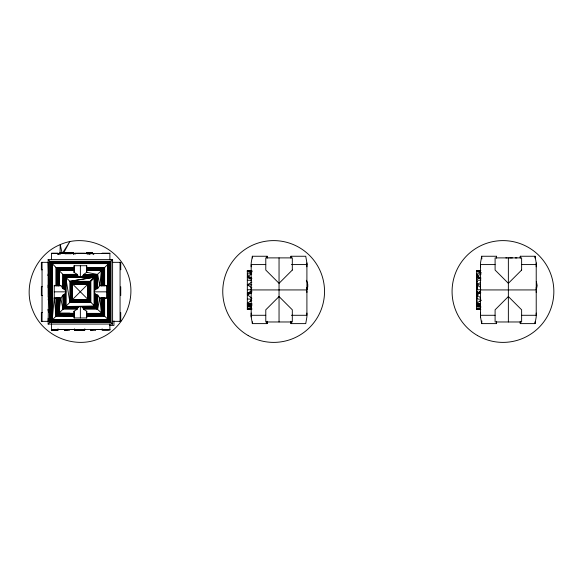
<?xml version="1.0" encoding="UTF-8"?>
<svg xmlns="http://www.w3.org/2000/svg" width="583" height="583" viewBox="0 0 583 583"><rect width="100%" height="100%" fill="white"/><g stroke="black" fill="none" stroke-linecap="round" stroke-linejoin="round"><path stroke-width="0.87" d="M48.149 297.264L48.149 259.61L112.599 259.61L112.599 324.068L48.149 324.068L48.484 297.264L48.149 299.983M65.733 277.195L65.733 306.483L65.792 277.26L65.733 306.483L94.665 306.133L94.446 277.093L65.624 277.093L65.668 306.549L94.533 306.286M101.26 270.279L101.508 270.629L94.278 277.26L94.278 306.418L101.508 312.969L101.231 313.377L86.437 313.377M107.913 263.618L107.906 320.052L107.913 263.618L52.142 263.611L52.142 320.067L107.928 320.067L107.928 263.611L108.11 264.077L104.641 267.517L104.641 285.772M267.131 321.845L267.131 323.616L252.352 323.616L251.186 316.904L251.186 289.933L306.906 289.933L306.906 262.962L305.74 256.25L290.961 256.25L290.961 258.021M251.186 288.614L251.186 287.412M251.186 266.803L251.186 262.962L252.352 256.25L267.131 256.25L267.131 258.021M267.131 257.81L267.131 256.25M306.906 313.064L306.906 316.904L305.74 323.616L290.961 323.616L290.968 321.277M306.906 292.462L306.906 291.252M496.446 321.845L496.446 323.616L481.675 323.616L480.501 316.904L480.501 289.933L536.222 289.933L536.222 262.962L535.056 256.25L520.284 256.25L520.284 258.021M480.501 288.614L480.509 287.412M480.501 266.803L480.501 262.962L481.675 256.25L496.446 256.25L496.446 258.021M496.446 257.81L496.446 256.25M536.229 313.064L536.222 316.904L535.056 323.616L520.284 323.616L520.284 321.277M536.222 292.462L536.222 291.252M48.149 324.068L52.208 320.001L54.255 297.906L60.785 297.906L58.81 313.326L74.311 313.377L58.81 313.326L63.03 309.179L63.059 294.998C66.659 294.583 66.542 288.928 62.92 288.665L60.785 285.393L54.255 285.393L54.255 298.285L60.785 298.285L63.059 294.998L63.7 308.516L77.401 308.516C78.377 305.448 83.209 306.009 83.537 309.179L86.816 311.344L86.816 317.961L73.932 317.961L73.932 311.344L77.211 309.179L77.401 308.516M60.785 298.285L63.03 309.179L72.525 299.691L72.525 283.987L87.479 284.059L94.533 277.275L69.858 281.327L69.945 302.271L90.853 302.322L94.665 306.133M80.993 277.195L82.648 276.269L83.529 274.527L86.816 272.246L86.816 265.717L73.932 265.717L73.932 272.246L77.204 274.389L63.7 275.161L62.92 288.665L63.059 274.527L77.204 274.389L78.1 276.269L79.754 277.195M73.582 254.203L73.582 252.811L71.155 252.424L71.155 253.736L65.471 253.736L62.213 253.277L62.213 252.65M102.112 328.812L102.091 330.175L109.888 330.175L109.888 323.995M63.751 253.175L62.213 253.277L62.221 252.862L71.155 252.847L69.566 253.124M103.453 329.497L95.299 329.512L95.299 330.175L90.547 330.175L90.562 329.497L109.888 329.497L51.537 329.497L77.335 329.497M60.013 254.275L60.231 244.62C85.089 233.506 116.709 246.529 126.919 271.693C138.018 296.565 125.017 328.178 99.839 338.388C74.974 349.487 43.361 336.478 33.144 311.307C22.052 286.442 35.053 254.822 60.231 244.62L62.213 253.62L69.785 241.646L63.314 253.532M93.885 254.108L92.471 253.015L90.474 253.984L89.746 252.592L89.68 254.166M93.112 253.743L91.961 252.811L88.412 252.424L85.796 253.262L88.412 252.424L89.716 253.277L93.448 253.977M91.961 252.811L92.143 253.262L88.04 252.767L86.007 253.401L90.751 252.505L92.631 253.488L90.751 252.505L85.205 253.62L89.002 252.592L88.951 253.685L89.68 253.707L88.973 253.255L86.867 253.882M88.944 254.166L89.002 252.592L88.966 253.641L89.695 253.685L88.966 253.284L87.508 254.064M88.929 254.02L89.002 252.592M83.347 308.516L96.37 308.516L97.011 294.998C93.083 294.517 93.761 288.345 97.667 288.614L99.875 285.393L101.508 270.629L101.508 285.772M97.04 309.179L97.755 295.056L97.011 294.998L97.04 309.179L83.537 309.179M86.619 253.27L86.546 252.913L89.782 252.752L89.716 253.255L88.412 252.424L90.052 252.811L88.966 253.284L89.731 252.862L91.779 253.277L91.334 252.818L93.353 253.736L91.334 252.818M252.352 323.616L252.483 321.845M481.675 323.616L481.864 320.956M534.932 258.021L535.056 256.25M106.492 297.906L99.875 297.906L97.667 309.223L97.755 295.056L99.875 298.285L101.508 312.969L101.508 297.906M536.338 289.642L537.169 285.575L536.338 281.509M87.742 299.392L72.438 299.611L72.438 283.899L87.632 283.899L87.742 299.392L87.742 284.125M306.337 290.866C308.32 287.711 308.32 283.433 306.337 280.277M72.525 299.691L72.525 283.987L72.525 299.691L87.479 299.618L90.212 302.286L90.212 281.327L94.665 277.428M94.533 277.275L90.853 281.21L90.853 302.322M72.438 299.611L87.822 284.22M104.641 267.517L104 267.531L101.063 270.468L86.437 270.468M107.855 263.676L112.599 259.61M112.599 324.068L107.855 320.001L52.157 320.031L59 313.209L59 297.906M247.33 303.291L251.725 300.296M251.725 300.515L250.26 301.294M476.646 303.291L481.041 300.296M481.041 300.515L479.576 301.294M89.724 252.971L87.559 252.811L89.702 253.262L88.973 253.241L89.782 252.752M251.863 287.769L247.33 284.817L251.863 282.077M480.428 282.529L476.646 284.817L480.428 287.273M248.861 293.679L251.164 292.302M251.885 298.27L247.33 294.677L251.929 291.974M476.646 294.59L480.479 292.302M480.552 297.76L476.646 294.677L480.479 292.433M52.157 320.031L107.09 320.052L108.11 319.571L104.641 316.11L104.641 297.906M251.725 274.127L247.33 276.349L251.513 277.741M481.041 274.127L476.646 276.349L480.837 277.741M60.013 253.488L62.213 253.015L57.586 253.984L62.213 252.505L62.213 253.62M247.33 293.285L251.863 291.128L247.33 293.242M476.646 293.242L480.428 291.485L476.646 293.285L477.382 293.315M87.975 252.767L89.716 253.277L88.973 253.226L90.052 252.811M58.679 253.831L60.013 253.255L57.579 253.94M249.007 293.883L251.513 292.826L247.33 294.677M476.646 294.677L480.837 292.826M60.013 253.255L58.395 253.867L60.013 253.641M86.75 253.262L88.237 252.986M477.382 286.865L476.646 286.996L477.382 286.996M94.446 277.093L69.858 281.327L90.212 281.327M67.584 329.723L64.429 330.175L64.451 329.497L69.18 329.512L69.18 330.175L64.429 330.175L69.18 329.512L69.18 330.175M90.547 330.175L95.277 329.497L95.299 330.175M62.213 252.505L60.013 252.752L60.013 254.093M62.213 253.241L71.155 252.847L62.213 252.884L64.028 252.891M247.33 273.952L251.513 273.551M476.646 273.952L480.837 273.551M251.528 270.65L247.33 270.621L247.33 309.442L251.834 309.026M480.844 270.65L476.646 270.621L476.646 309.442L480.254 309.107M103.162 297.906L103.162 315.308L86.437 316.088L104.641 316.11M251.528 306.476L247.33 306.665L251.513 307.27M480.844 306.476L476.646 306.665L480.837 307.27M51.537 323.674L51.537 330.175L57.994 330.175L57.994 328.812M247.33 303.728L251.834 303.561M247.33 304.013L251.834 303.845M476.646 303.728L480.254 303.597M476.646 304.013L480.254 303.881M74.609 328.812L74.609 330.175L84.783 329.818L74.609 329.927M67.694 252.949L71.155 252.847L69.676 252.796M71.155 252.847L62.213 252.862L63.897 252.84M247.33 309.442L251.528 309.413M476.646 309.442L480.844 309.413M86.437 316.088L103.803 315.942L103.803 297.906M247.33 271.029L251.834 271.015M249.13 271.387L251.834 271.372M476.646 271.029L480.254 271.015M476.646 271.394L480.254 271.379M71.155 253.401L73.582 253.743L71.155 252.811L73.582 252.811M88.98 252.847L89.724 252.847M57.994 253.168L51.537 253.168L51.537 259.61M74.609 253.168L84.783 253.168M88.973 253.255L89.716 253.255L88.988 252.949M102.091 253.168L109.888 253.168L109.888 259.829M51.537 253.503L109.888 253.503M505.84 257.89L507.05 257.89M509.68 257.89L512.37 257.89M515.314 257.89L516.939 257.89M110.253 261.286L49.817 261.286L49.832 322.384L110.238 322.384M48.95 262.328L41.364 262.328L41.364 269.783L42.319 269.783M112.264 262.328L120.739 262.328L120.739 269.783L120.375 268.085M48.149 262.663L49.832 322.384M265.753 264.58L251.186 264.58L251.186 292.462M291.427 264.58L306.906 264.58M521.661 264.58L536.222 264.58M495.069 264.58L480.501 264.58L480.509 292.462M74.311 267.531L56.063 267.531L56.063 285.772M86.437 267.531L104 267.531M74.311 267.735L56.267 267.735L56.267 285.772M86.437 267.735L103.803 267.735L103.803 285.772M74.311 268.369L56.908 268.369L56.908 285.772M86.437 268.369L103.162 268.369L103.162 285.772M74.311 268.96L57.498 268.96L57.498 285.772M86.437 268.96L102.572 268.96L102.572 285.772M74.311 269.47L58.001 269.47L58.001 285.772M86.437 269.47L102.061 269.47L102.061 285.772M74.311 269.9L58.431 269.9L58.431 285.772M86.437 269.9L101.639 269.9L101.639 285.772M74.311 270.279L58.745 270.213L58.81 285.772M86.437 270.279L101.325 270.213L101.325 285.772M74.311 270.403L58.934 270.403L58.934 285.772M86.437 270.403L101.136 270.403M74.311 270.468L59 270.468L59 285.772M247.33 270.774L251.834 270.774M476.646 270.774L480.254 270.774M251.834 271.139L247.33 271.139L251.834 271.139M73.932 272.246L74.311 272.246L74.311 265.717M77.204 274.389L62.92 274.389L62.92 288.665M476.646 274.593L477.382 274.593M476.646 274.688L477.382 274.688M476.646 274.841L477.382 274.841M476.646 275.089L477.382 275.089M77.401 275.161L63.7 275.161L63.7 288.869M83.347 275.161L96.37 275.161L96.37 288.869M476.646 275.242L477.382 275.242M77.699 275.752L64.29 275.752L64.29 289.168M83.048 275.752L95.78 275.752L95.78 289.168M78.1 276.269L64.8 276.269L64.8 289.569M82.648 276.269L95.262 276.269L95.262 289.569M78.588 276.692L65.223 276.692L65.223 290.05M82.159 276.692L94.847 276.692L94.847 290.05M79.142 276.998L65.536 276.998L65.536 290.604M81.605 276.998L94.533 276.998L94.533 306.68L81.605 306.68M476.646 278.084L477.382 278.084M476.646 279.49L477.382 279.49M247.33 280.248L251.528 280.248M476.646 280.248L480.844 280.248M476.646 281.64L477.382 281.596M476.646 281.786L477.382 281.786M476.646 282.194L477.382 282.092M476.646 283.265L477.382 283.265M476.646 283.433L477.382 283.433M87.742 283.79L72.328 283.79L72.328 299.888L87.742 299.888M476.646 284.395L477.382 284.395M476.646 284.679L477.382 284.679M247.33 284.817L251.834 284.817M480.254 284.817L476.646 284.817L477.382 284.883M48.149 285.058L48.149 287.769M97.667 288.614L97.667 274.353L99.875 285.393L106.492 285.393L106.492 298.285L99.875 298.285M476.646 285.706L477.382 285.706M54.255 285.772L60.785 285.772L60.785 285.393M106.492 285.772L99.875 285.772L99.875 285.393M42.319 286.749L41.364 286.749L41.364 295.574L42.319 295.574M476.646 286.749L477.382 286.712M476.646 287.681L477.382 287.681M476.646 288.425L477.382 288.425M476.646 288.694L477.382 288.694M476.646 288.957L477.382 288.957M247.33 289.736L251.528 289.736M476.646 289.736L480.844 289.736M476.646 291.106L477.382 291.106M476.646 291.369L477.382 291.369M476.646 291.638L477.382 291.638M54.255 291.843L65.792 291.843M94.278 291.843L106.492 291.843M476.646 292.382L477.382 292.382M476.646 292.87L477.382 292.87M476.646 293.067L477.382 293.067M476.646 294.83L477.382 294.83M476.646 295.18L477.382 295.18M476.646 295.384L477.382 295.384M476.646 295.668L477.382 295.668M476.646 296.63L477.382 296.63M476.646 296.798L477.382 296.798M476.646 297.971L477.382 297.869M476.646 298.277L477.382 298.277M476.646 298.467L477.382 298.423M476.646 300.209L477.382 300.209M70.485 301.724L89.578 301.724L89.578 281.953L70.485 281.953L70.485 301.724L90.212 302.286M476.646 301.659L477.382 301.659M476.646 304.814L477.382 304.814M476.646 304.975L477.382 304.975M476.646 305.222L477.382 305.222M476.646 305.375L477.382 305.375M476.646 305.47L477.382 305.47M247.33 305.536L251.834 305.536M476.646 305.536L480.254 305.536M247.33 305.82L251.834 305.82M476.646 305.82L480.254 305.82M79.142 306.68L65.536 306.68L65.536 293.074M78.588 306.986L65.223 306.986L65.223 293.628M82.159 306.986L94.847 306.986L94.847 293.628M78.1 307.409L64.8 307.409L64.8 294.109M82.648 307.409L95.262 307.409L95.262 294.109M77.699 307.926L64.29 307.926L64.29 294.517M83.048 307.926L95.78 307.926L95.78 294.517M247.33 308.356L251.834 308.356M476.646 308.356L480.254 308.356M63.03 309.179L77.211 309.179M247.33 309.289L251.834 309.289M476.646 309.289L480.254 309.289M73.932 311.344L74.311 311.344L74.311 317.961M86.816 311.344L86.437 311.344L86.437 317.961M42.319 312.532L41.364 312.532L41.364 321.35L48.994 321.35M69.807 313.209L58.934 313.275L58.934 297.906M74.311 313.472L58.745 313.472L58.745 297.906M86.437 313.472L101.325 313.472L101.325 297.906M74.311 313.778L58.431 313.778L58.431 297.906M86.437 313.778L101.639 313.778L101.639 297.906M74.311 314.208L58.001 314.208L58.001 297.906M86.437 314.208L102.061 314.208L102.061 297.906M74.311 314.718L57.498 314.718L57.498 297.906M86.437 314.718L102.572 314.718L102.572 297.906M56.908 297.906L56.908 315.308L74.311 315.308M86.437 315.308L103.162 315.308M251.186 315.286L265.753 315.286M291.427 315.286L306.906 315.286L306.906 287.412M480.501 315.286L495.069 315.286M521.661 315.286L536.222 315.286L536.222 287.412M54.255 297.906L56.121 316.088L74.311 316.088L56.908 315.308M48.149 318.296L48.149 321.014M112.264 321.35L120.739 321.35L120.739 312.532M109.466 325.423L113.955 325.423L113.955 320.941M102.426 329.818L108.533 329.818M51.537 330.175L57.994 330.175M74.609 330.175L84.783 330.175L84.783 328.812M476.646 271.474L480.254 271.496M247.33 271.474L251.834 271.503M74.311 316.088L56.267 315.942L56.267 297.906M51.537 329.818L57.644 329.927M476.646 304.166L480.254 304.239M476.646 304.45L480.254 304.53M247.33 304.166L251.834 304.26M247.33 304.45L251.834 304.545M476.646 298.984L480.837 299.21M247.33 298.984L251.513 299.21M67.694 253.029L71.155 253.262L68.488 252.592L68.94 252.767M476.646 270.621L478.454 270.789M247.33 270.621L249.13 270.789M73.582 253.707L75.273 253.875M65.121 252.592L66.513 252.818L65.471 253.736L68.94 252.905L71.155 253.736M71.155 252.811L75.032 253.62M75.273 253.736L73.582 253.277L73.684 253.882L73.582 253.321L71.155 252.424M75.149 253.729L73.582 253.284L75.01 253.7M481.041 272.589L479.576 272.472M476.646 271.554L481.041 272.931M251.725 272.589L250.26 272.472M247.33 271.554L251.725 272.931M249.007 277.362L251.513 278.2M476.646 277.486L480.844 279.024M247.33 277.486L251.528 279.024M476.646 277.253L480.844 278.834M247.33 277.253L251.528 278.834M91.363 252.905L93.353 253.736M476.646 276.123L480.479 277.931M247.33 276.123L251.929 278.288M48.149 259.61L87.822 299.29M101.136 313.275L103.949 316.088M65.624 277.093L69.945 302.271M534.932 321.845L535.056 323.616M481.675 256.25L481.864 258.91M252.352 256.25L252.483 258.021M94.278 277.26L94.337 306.483L94.337 277.195M56.063 297.906L56.121 316.088M536.222 262.962L536.229 266.803M480.501 313.064L480.501 316.904M306.906 262.962L306.906 266.803M251.186 313.064L251.186 316.904M520.284 256.25L520.284 257.81M520.284 321.845L520.284 323.616M508.361 257.89L508.361 321.976M496.446 321.277L496.446 323.616M290.961 256.25L290.968 257.81M290.961 321.845L290.961 323.616M279.046 257.89L279.046 321.976M267.131 321.277L267.131 323.616M120.739 286.749L120.739 295.574M120.062 262.328L120.062 321.35M111.003 261.199L111.003 322.472M110.595 261.22L110.595 322.45M104.466 267.502L104.466 285.772M104.466 297.906L104.466 316.117M97.011 288.68L97.011 274.527L83.529 274.527L97.142 274.389L86.437 272.246L86.437 265.717M96.37 294.809L96.37 308.516M80.374 265.717L80.374 277.26M80.374 306.418L80.374 317.961M63.7 294.809L63.7 308.516M42.042 262.328L42.042 321.35M48.149 309.478L48.484 312.197L48.149 309.478M292.309 270.053L279.046 283.323L265.782 270.053L265.782 257.89L292.309 257.89L292.309 270.053M279.046 296.55L265.782 309.813L265.782 321.976L292.309 321.976L292.309 309.813L279.046 296.55M521.632 270.053L508.361 283.323L495.098 270.053L495.098 257.89L521.632 257.89L521.632 270.053M508.361 296.55L495.098 309.813L495.098 321.976L521.632 321.976L521.632 309.813L508.361 296.55M109.954 261.578L50.116 261.578L50.116 322.1L109.954 322.1L109.954 261.578M109.371 262.161L50.699 262.161L50.699 321.517L109.371 321.517L109.371 262.161M108.853 262.678L51.217 262.678L51.217 321L108.853 321L108.853 262.678M108.431 263.101L51.632 263.101L51.632 320.577L108.431 320.577L108.431 263.101M108.117 263.421L51.953 263.421L51.953 320.256L108.117 320.256L108.117 263.421M480.254 271.139L476.646 271.139L480.254 271.131M48.484 272.844L48.149 275.555L48.484 272.844M88.988 282.544L71.075 282.544L71.075 301.134L88.988 301.134L88.988 282.544M88.478 283.061L71.592 283.061L71.592 300.617L88.478 300.617L88.478 283.061M88.055 283.484L72.015 283.484L72.015 300.201L88.055 300.201L88.055 283.484M71.155 253.226L67.628 252.993L71.155 253.262M477.521 335.568A50.881 50.881 0 0 0 553.85 291.5A50.881 50.881 0 0 0 477.521 247.432A50.881 50.881 0 0 0 477.521 335.568M248.205 335.568A50.881 50.881 0 0 0 324.534 291.5A50.881 50.881 0 0 0 248.205 247.432A50.881 50.881 0 0 0 248.205 335.568"/></g></svg>
